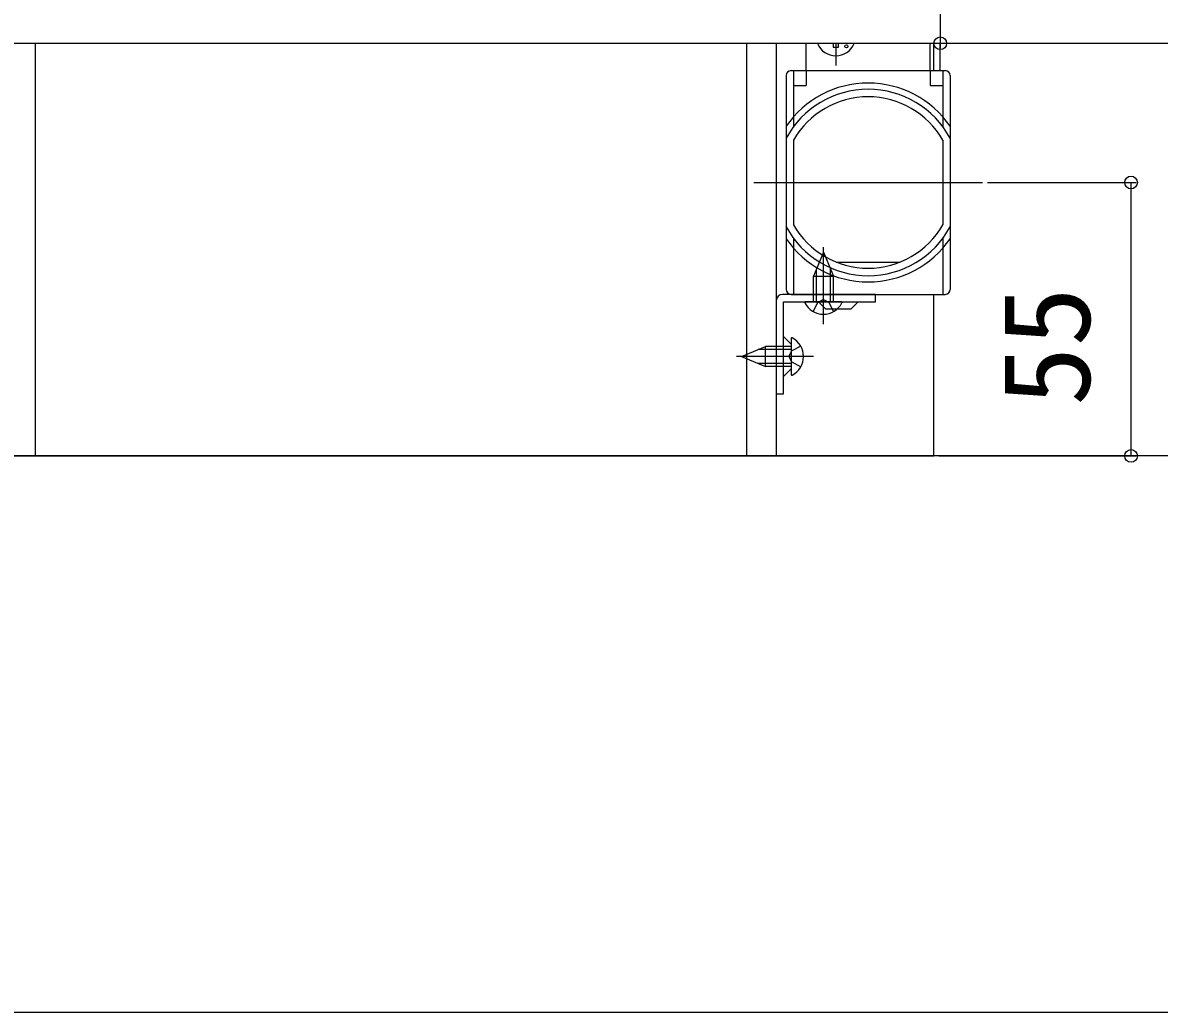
# Model space of a CAD drawing. Units: millimetres, scale not verified. Extents: x -1050 to 1050, y -1560 to 1553.
# Drawn here: x -98.3 to 130.2, y -1560 to -1361 of the extents above; entities that cross this region are included whole.
import ezdxf
from ezdxf.enums import TextEntityAlignment as Align

# ---------------------------------------------------------------- set-up
doc = ezdxf.new("R2010")
doc.units = ezdxf.units.MM
doc.header["$LTSCALE"] = 8
for name, color, linetype in [('0-3_YKK_12', 2, 'Continuous'), ('0-4_YKK_13', 4, 'Continuous'), ('0-6_YKK_D', 6, 'Continuous'), ('0-7_YKK_ZWAK', 7, 'Continuous'), ('0-8_YSS_KE', 3, 'Continuous')]:
    doc.layers.add(name, color=color, linetype=linetype)
doc.styles.add('ＭＳ ゴシック', font='')
doc.styles.get('ＭＳ ゴシック').set_extended_font_data('MS Gothic')

msp = doc.modelspace()

# ---------------------------------------------------------------- linework, layer by layer
at = {"layer": '0-3_YKK_12'}
for p, q in [((-95.827, -1365.193), (-95.827, -1448.117)), ((47.173, -1365.193), (47.173, -1448.117)), ((53.173, -1365.193), (53.173, -1448.117)), ((84.873, -1370.617), (84.873, -1365.193)), ((86.173, -1370.617), (86.173, -1365.193)), ((48.673, -1393.117), (94.673, -1393.117)), ((84.873, -1448.117), (84.873, -1415.617)), ((-101.827, -1448.117), (84.873, -1448.117))]:
    msp.add_line(p, q, dxfattribs=at)
at = {"layer": '0-4_YKK_13'}
for p, q in [((59.173, -1370.617), (59.173, -1365.193)), ((64.663, -1365.193), (64.663, -1365.917)), ((65.173, -1365.193), (65.173, -1369.617)), ((84.173, -1370.617), (84.173, -1365.193)), ((56.173, -1370.617), (87.173, -1370.617)), ((56.673, -1370.617), (56.673, -1381.867)), ((59.173, -1370.617), (59.173, -1373.617)), ((84.173, -1370.617), (84.173, -1373.617)), ((86.673, -1370.617), (86.673, -1381.867)), ((55.173, -1371.617), (55.173, -1414.617)), ((56.673, -1373.617), (59.173, -1373.617)), ((84.173, -1373.617), (86.673, -1373.617)), ((88.173, -1371.617), (88.173, -1414.617)), ((56.673, -1384.599), (56.673, -1401.635)), ((86.673, -1384.599), (86.673, -1401.635)), ((56.673, -1404.367), (56.673, -1415.617)), ((86.673, -1404.367), (86.673, -1415.617)), ((62.673, -1407.117), (60.673, -1411.945)), ((62.673, -1421.617), (62.673, -1406.117)), ((62.673, -1407.117), (64.673, -1411.945)), ((65.226, -1409.117), (78.12, -1409.117)), ((60.673, -1417.117), (60.673, -1411.945)), ((60.673, -1411.945), (64.673, -1411.945)), ((61.273, -1417.117), (61.273, -1410.497)), ((64.073, -1417.117), (64.073, -1410.497)), ((64.673, -1417.117), (64.673, -1411.945)), ((53.173, -1416.917), (53.173, -1435.617)), ((56.173, -1415.617), (87.173, -1415.617)), ((62.673, -1416.659), (61.528, -1417.268)), ((62.673, -1416.659), (63.818, -1417.268)), ((66.268, -1417.117), (59.077, -1417.117)), ((60.623, -1419.083), (61.528, -1417.268)), ((63.173, -1418.617), (61.673, -1417.117)), ((68.173, -1418.617), (63.173, -1418.617)), ((64.723, -1419.083), (63.818, -1417.268)), ((68.173, -1418.617), (69.673, -1417.117)), ((46.173, -1428.117), (51.001, -1426.117)), ((56.173, -1426.117), (51.001, -1426.117)), ((51.001, -1430.117), (51.001, -1426.117)), ((56.173, -1425.617), (54.673, -1424.117)), ((56.173, -1424.521), (56.173, -1431.713)), ((58.138, -1426.067), (56.323, -1426.972)), ((60.673, -1428.117), (45.173, -1428.117)), ((46.173, -1428.117), (51.001, -1430.117)), ((56.173, -1426.717), (49.553, -1426.717)), ((55.714, -1428.117), (56.323, -1426.972)), ((55.714, -1428.117), (56.323, -1429.262)), ((56.173, -1429.517), (49.553, -1429.517)), ((56.173, -1430.117), (51.001, -1430.117)), ((58.138, -1430.167), (56.323, -1429.262))]:
    msp.add_line(p, q, dxfattribs=at)
for points in [[(64.663, -1365.917), (65.683, -1365.917), (65.683, -1365.193)], [(73.173, -1417.117), (73.173, -1415.617), (54.473, -1415.617)], [(53.173, -1435.617), (54.673, -1435.617), (54.673, -1417.117), (73.173, -1417.117)], [(56.173, -1425.617), (56.173, -1430.617), (54.673, -1432.117)]]:
    msp.add_lwpolyline(points, dxfattribs=at)
msp.add_circle((67.294, -1365.738), 0.3, dxfattribs=at)
for centre, radius, start, end in [((65.173, -1363.617), 4, 203.20694, 336.79306), ((56.173, -1371.617), 1, 90, 180), ((87.173, -1371.617), 1, 0, 90), ((71.673, -1393.117), 20, 34.41151, 145.58849), ((71.673, -1393.117), 18.75, 28.35764, 151.64236), ((71.673, -1393.117), 17.25, 29.59185, 150.40815), ((71.673, -1393.117), 18.75, 208.35764, 331.64236), ((71.673, -1393.117), 17.25, 209.59185, 330.40815), ((71.673, -1393.117), 20, 214.41151, 325.58849), ((56.173, -1414.617), 1, 180, 270), ((87.173, -1414.617), 1, 270, 0), ((54.473, -1416.917), 1.3, 90, 180), ((59.077, -1417.271), 0.154, 90, 207.28096), ((62.673, -1415.417), 4.2, 207.28096, 332.71904), ((66.268, -1417.271), 0.154, 332.71904, 90), ((56.327, -1424.521), 0.154, 62.71904, 180), ((54.473, -1428.117), 4.2, 297.28096, 62.71904), ((56.327, -1431.713), 0.154, 180, 297.28096)]:
    msp.add_arc(centre, radius, start, end, dxfattribs=at)
at = {"layer": '0-6_YKK_D'}
for p, q in [((86.173, -1320.517), (86.173, -1366.119)), ((86.173, -1320.517), (86.173, -1366.119)), ((-101.827, -1365.119), (86.173, -1365.119)), ((86.173, -1365.119), (192.082, -1365.119)), ((95.673, -1393.117), (125.547, -1393.117)), ((124.547, -1448.117), (124.547, -1393.117)), ((85.873, -1448.117), (125.547, -1448.117))]:
    msp.add_line(p, q, dxfattribs=at)
for centre in [(86.173, -1365.119), (86.173, -1365.119), (124.547, -1393.117), (124.547, -1448.117)]:
    msp.add_circle(centre, 1.275, dxfattribs=at)
at = {"layer": '0-7_YKK_ZWAK'}
msp.add_lwpolyline([(-1050, -1560), (1050, -1560), (1050, 1500)], dxfattribs=at)
at = {"layer": '0-8_YSS_KE'}
msp.add_line((383.539, -1448.117), (-415.677, -1448.117), dxfattribs=at)

# ---------------------------------------------------------------- texts
at = {"layer": '0-6_YKK_D', "style": 'ＭＳ ゴシック'}
msp.add_text('55', height=17.6, rotation=90, dxfattribs=at).set_placement((121.547, -1438.072), align=Align.BOTTOM_LEFT)

doc.saveas('drawing.dxf')
